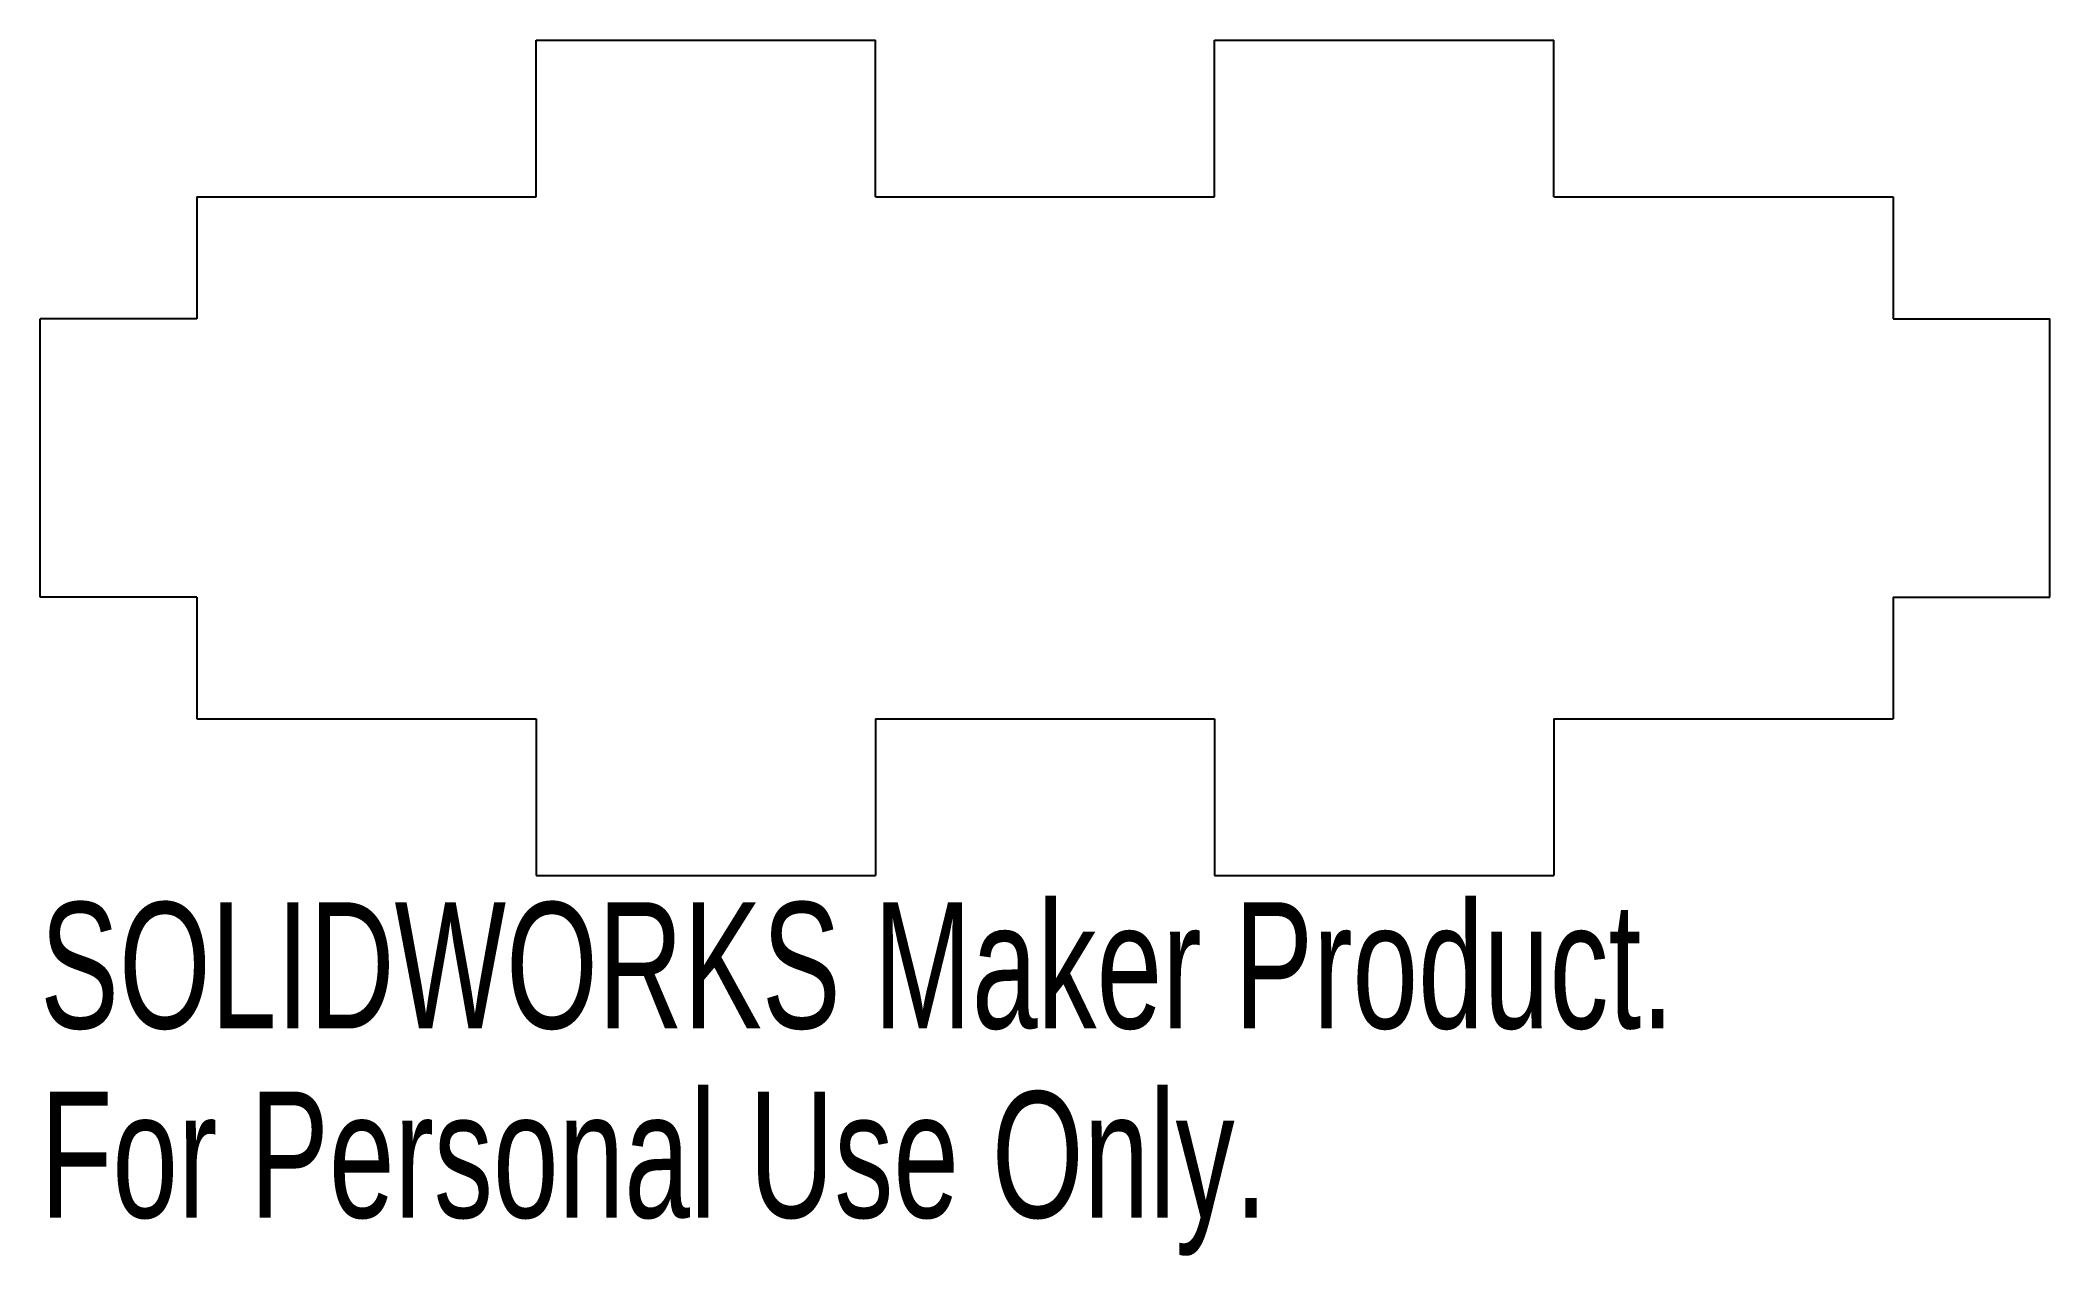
# Model space of a CAD drawing. Header units: millimetres. Extents: x -6 to 71, y -40.6 to 6.
import ezdxf

# ---------------------------------------------------------------- set-up
doc = ezdxf.new("R2010")
doc.units = ezdxf.units.MM
doc.styles.add('SLDTEXTSTYLE0', font='TXT', dxfattribs={"width": 0.7})

msp = doc.modelspace()

# ---------------------------------------------------------------- linework, layer by layer
at = {"color": 7, "linetype": 'Continuous', "lineweight": 25}
for p, q in [((13, 6), (26, 6)), ((13, 0), (13, 6)), ((26, 0), (26, 6)), ((39, 6), (52, 6)), ((39, 0), (39, 6)), ((52, 0), (52, 6)), ((0, 0), (13, 0)), ((0, 0), (0, -4.667)), ((26, 0), (39, 0)), ((52, 0), (65, 0)), ((65, 0), (65, -4.667)), ((0, -4.667), (-6, -4.667)), ((-6, -15.333), (-6, -4.667)), ((65, -4.667), (71, -4.667)), ((71, -15.333), (71, -4.667)), ((0, -15.333), (-6, -15.333)), ((0, -15.333), (0, -20)), ((65, -15.333), (65, -20)), ((65, -15.333), (71, -15.333)), ((0, -20), (13, -20)), ((13, -20), (13, -26)), ((26, -20), (26, -26)), ((26, -20), (39, -20)), ((39, -20), (39, -26)), ((52, -20), (52, -26)), ((52, -20), (65, -20)), ((13, -26), (26, -26)), ((39, -26), (52, -26))]:
    msp.add_line(p, q, dxfattribs=at)

# ---------------------------------------------------------------- texts
at = {"color": 7, "linetype": 'Continuous', "char_height": 4.83362, "attachment_point": 1, "style": 'SLDTEXTSTYLE0'}
for s, insert in [('SOLIDWORKS Maker Product.', (-6, -27.02)), ('For Personal Use Only.', (-6, -34.27))]:
    msp.add_mtext(s, dxfattribs=dict(at, insert=insert))

doc.saveas('drawing.dxf')
